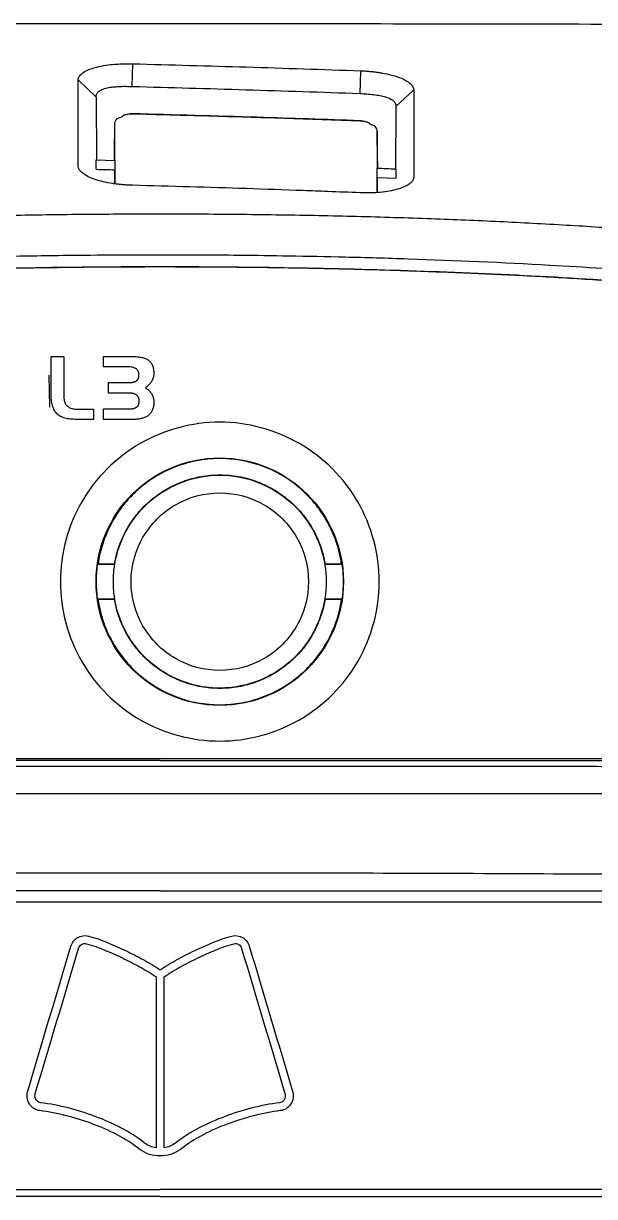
# Model space of a CAD drawing. Header units: inches. Extents: x 15 to 154, y 10 to 111.
# Drawn here: x 145.239 to 145.683, y 106.065 to 106.976 of the extents above; entities that cross this region are included whole.
import ezdxf

# ---------------------------------------------------------------- set-up
doc = ezdxf.new("R2010")
doc.units = ezdxf.units.IN
doc.header["$MEASUREMENT"] = 0

# ---------------------------------------------------------------- blocks, each defined once
blk = doc.blocks.new('varia')
at = {"color": 177, "linetype": 'Continuous', "true_color": 0x293189}
for p, q in [((153.0908, 106.9273), (153.0917, 106.9625)), ((153.4452, 106.9516), (153.4439, 106.9164)), ((153.0068, 106.9375), (153.0345, 106.9106)), ((153.5279, 106.9218), (153.5001, 106.8964)), ((153.0346, 106.9106), (153.0354, 106.8132)), ((153.5001, 106.8964), (153.4993, 106.7989)), ((153.0633, 106.8236), (153.0637, 106.8695)), ((153.4714, 106.8111), (153.471, 106.8577)), ((153.0633, 106.8125), (153.0633, 106.8236)), ((153.0349, 106.8132), (153.0637, 106.8125)), ((153.4714, 106.8111), (153.4714, 106.8)), ((153.0637, 106.798), (153.0635, 106.7763)), ((153.0637, 106.7763), (153.0637, 106.7978)), ((153.471, 106.7859), (153.471, 106.7627)), ((153.4712, 106.7628), (153.471, 106.7854)), ((153.4998, 106.7842), (153.471, 106.7854)), ((153.134, 106.6471), (153.134, 106.6477)), ((152.9647, 106.4499), (152.9647, 106.508)), ((152.9647, 106.508), (152.9844, 106.508)), ((152.9844, 106.508), (152.9844, 106.4489)), ((153.046, 106.4918), (153.046, 106.508)), ((153.046, 106.508), (153.0922, 106.508)), ((153.0922, 106.508), (153.0945, 106.508)), ((153.0945, 106.508), (153.0967, 106.5079)), ((153.0967, 106.5079), (153.0988, 106.5078)), ((153.0988, 106.5078), (153.1009, 106.5076)), ((153.1009, 106.5076), (153.1028, 106.5073)), ((153.1028, 106.5073), (153.1047, 106.507)), ((153.1047, 106.507), (153.1064, 106.5066)), ((153.1064, 106.5066), (153.1081, 106.5062)), ((153.1081, 106.5062), (153.1096, 106.5057)), ((153.1096, 106.5057), (153.1111, 106.5051)), ((153.1111, 106.5051), (153.1125, 106.5045)), ((153.1125, 106.5045), (153.1138, 106.5039)), ((153.1138, 106.5039), (153.115, 106.5031)), ((153.115, 106.5031), (153.1162, 106.5024)), ((153.1162, 106.5024), (153.1172, 106.5015)), ((153.1172, 106.5015), (153.1181, 106.5006)), ((153.1181, 106.5006), (153.1189, 106.4998)), ((153.1189, 106.4998), (153.1195, 106.499)), ((153.1195, 106.499), (153.1202, 106.498)), ((153.1202, 106.498), (153.1208, 106.4971)), ((153.1208, 106.4971), (153.1213, 106.4961)), ((153.1213, 106.4961), (153.1218, 106.495)), ((152.9629, 106.4296), (152.962, 106.4789)), ((153.0851, 106.4918), (153.046, 106.4918)), ((153.0871, 106.4918), (153.0851, 106.4918)), ((153.0889, 106.4916), (153.0871, 106.4918)), ((153.0906, 106.4914), (153.0889, 106.4916)), ((153.0922, 106.4911), (153.0906, 106.4914)), ((153.0936, 106.4906), (153.0922, 106.4911)), ((153.0949, 106.4901), (153.0936, 106.4906)), ((153.0961, 106.4895), (153.0949, 106.4901)), ((153.0972, 106.4888), (153.0961, 106.4895)), ((153.0981, 106.4879), (153.0972, 106.4888)), ((153.099, 106.487), (153.0981, 106.4879)), ((153.0996, 106.486), (153.099, 106.487)), ((153.1002, 106.4849), (153.0996, 106.486)), ((153.1007, 106.4837), (153.1002, 106.4849)), ((153.101, 106.4824), (153.1007, 106.4837)), ((153.1009, 106.4765), (153.1011, 106.4772)), ((153.1012, 106.481), (153.101, 106.4824)), ((153.1011, 106.4772), (153.1012, 106.4779)), ((153.1012, 106.4795), (153.1012, 106.481)), ((153.1012, 106.4787), (153.1012, 106.4795)), ((153.1012, 106.4779), (153.1012, 106.4787)), ((153.1218, 106.495), (153.1222, 106.4939)), ((153.1222, 106.4939), (153.1226, 106.4928)), ((153.1226, 106.4928), (153.123, 106.4916)), ((153.123, 106.4916), (153.1233, 106.4904)), ((153.1233, 106.4904), (153.1235, 106.4891)), ((153.1235, 106.4891), (153.1238, 106.4877)), ((153.1237, 106.4772), (153.1235, 106.4764)), ((153.1238, 106.478), (153.1237, 106.4772)), ((153.1238, 106.4877), (153.1239, 106.4863)), ((153.1239, 106.4787), (153.1238, 106.478)), ((153.1239, 106.4863), (153.124, 106.4849)), ((153.124, 106.4795), (153.1239, 106.4787)), ((153.124, 106.4849), (153.1241, 106.4834)), ((153.1241, 106.4803), (153.124, 106.4795)), ((153.1241, 106.4834), (153.1241, 106.4819)), ((153.1241, 106.4819), (153.1241, 106.4811)), ((153.1241, 106.4811), (153.1241, 106.4803)), ((153.0537, 106.4513), (153.0537, 106.4675)), ((153.0537, 106.4675), (153.0851, 106.4675)), ((153.0851, 106.4675), (153.0861, 106.4675)), ((153.0861, 106.4675), (153.087, 106.4676)), ((153.087, 106.4676), (153.0879, 106.4676)), ((153.0879, 106.4676), (153.0888, 106.4677)), ((153.0888, 106.4677), (153.0896, 106.4678)), ((153.0896, 106.4678), (153.0904, 106.4679)), ((153.0904, 106.4679), (153.0912, 106.468)), ((153.0912, 106.468), (153.0919, 106.4681)), ((153.0919, 106.4681), (153.0926, 106.4683)), ((153.0926, 106.4683), (153.0933, 106.4685)), ((153.0933, 106.4685), (153.094, 106.4687)), ((153.094, 106.4687), (153.0946, 106.4689)), ((153.0946, 106.4689), (153.0952, 106.4692)), ((153.0952, 106.4692), (153.0957, 106.4694)), ((153.0957, 106.4694), (153.0962, 106.4697)), ((153.0962, 106.4697), (153.0967, 106.47)), ((153.0967, 106.47), (153.0973, 106.4704)), ((153.0973, 106.4704), (153.0978, 106.4708)), ((153.0978, 106.4708), (153.0982, 106.4712)), ((153.0982, 106.4712), (153.0987, 106.4717)), ((153.0987, 106.4717), (153.0991, 106.4722)), ((153.0991, 106.4722), (153.0995, 106.4727)), ((153.0995, 106.4727), (153.0998, 106.4733)), ((153.0998, 106.4733), (153.1001, 106.4739)), ((153.1001, 106.4739), (153.1004, 106.4745)), ((153.1004, 106.4745), (153.1006, 106.4751)), ((153.1006, 106.4751), (153.1008, 106.4758)), ((153.1008, 106.4758), (153.1009, 106.4765)), ((153.1119, 106.4599), (153.1111, 106.4593)), ((153.1111, 106.4593), (153.1118, 106.4589)), ((153.1118, 106.4589), (153.1124, 106.4586)), ((153.1127, 106.4605), (153.1119, 106.4599)), ((153.1134, 106.4611), (153.1127, 106.4605)), ((153.1142, 106.4618), (153.1134, 106.4611)), ((153.1148, 106.4624), (153.1142, 106.4618)), ((153.1155, 106.463), (153.1148, 106.4624)), ((153.1162, 106.4637), (153.1155, 106.463)), ((153.1168, 106.4644), (153.1162, 106.4637)), ((153.1174, 106.465), (153.1168, 106.4644)), ((153.1179, 106.4657), (153.1174, 106.465)), ((153.1185, 106.4664), (153.1179, 106.4657)), ((153.119, 106.467), (153.1185, 106.4664)), ((153.1195, 106.4677), (153.119, 106.467)), ((153.12, 106.4684), (153.1195, 106.4677)), ((153.1204, 106.4691), (153.12, 106.4684)), ((153.1209, 106.4698), (153.1204, 106.4691)), ((153.1212, 106.4705), (153.1209, 106.4698)), ((153.1216, 106.4712), (153.1212, 106.4705)), ((153.122, 106.472), (153.1216, 106.4712)), ((153.1223, 106.4727), (153.122, 106.472)), ((153.1226, 106.4734), (153.1223, 106.4727)), ((153.1229, 106.4742), (153.1226, 106.4734)), ((153.1231, 106.4749), (153.1229, 106.4742)), ((153.1233, 106.4757), (153.1231, 106.4749)), ((153.1235, 106.4764), (153.1233, 106.4757)), ((152.9648, 106.4474), (152.9647, 106.4499)), ((152.9649, 106.445), (152.9648, 106.4474)), ((152.965, 106.4427), (152.9649, 106.445)), ((152.9652, 106.4404), (152.965, 106.4427)), ((152.9844, 106.4489), (152.9844, 106.4476)), ((152.9844, 106.4476), (152.9845, 106.4464)), ((152.9845, 106.4464), (152.9845, 106.4452)), ((152.9845, 106.4452), (152.9846, 106.444)), ((152.9846, 106.444), (152.9847, 106.4429)), ((152.9847, 106.4429), (152.9849, 106.4418)), ((152.9849, 106.4418), (152.9851, 106.4408)), ((152.9851, 106.4408), (152.9852, 106.4398)), ((153.0856, 106.4513), (153.0537, 106.4513)), ((153.0865, 106.4513), (153.0856, 106.4513)), ((153.0874, 106.4513), (153.0865, 106.4513)), ((153.0882, 106.4512), (153.0874, 106.4513)), ((153.0891, 106.4511), (153.0882, 106.4512)), ((153.0899, 106.451), (153.0891, 106.4511)), ((153.0907, 106.4509), (153.0899, 106.451)), ((153.0915, 106.4507), (153.0907, 106.4509)), ((153.0922, 106.4506), (153.0915, 106.4507)), ((153.0929, 106.4504), (153.0922, 106.4506)), ((153.0936, 106.4501), (153.0929, 106.4504)), ((153.0943, 106.4499), (153.0936, 106.4501)), ((153.095, 106.4496), (153.0943, 106.4499)), ((153.0956, 106.4493), (153.095, 106.4496)), ((153.0962, 106.449), (153.0956, 106.4493)), ((153.0968, 106.4487), (153.0962, 106.449)), ((153.0973, 106.4483), (153.0968, 106.4487)), ((153.0978, 106.4479), (153.0973, 106.4483)), ((153.0983, 106.4475), (153.0978, 106.4479)), ((153.0988, 106.4471), (153.0983, 106.4475)), ((153.0992, 106.4466), (153.0988, 106.4471)), ((153.0996, 106.4461), (153.0992, 106.4466)), ((153.1, 106.4456), (153.0996, 106.4461)), ((153.1003, 106.445), (153.1, 106.4456)), ((153.1006, 106.4445), (153.1003, 106.445)), ((153.1008, 106.4439), (153.1006, 106.4445)), ((153.101, 106.4433), (153.1008, 106.4439)), ((153.1012, 106.4426), (153.101, 106.4433)), ((153.1014, 106.442), (153.1012, 106.4426)), ((153.1015, 106.4413), (153.1014, 106.442)), ((153.1016, 106.4405), (153.1015, 106.4413)), ((153.1016, 106.4398), (153.1016, 106.4405)), ((153.1124, 106.4586), (153.113, 106.4582)), ((153.113, 106.4582), (153.1136, 106.4578)), ((153.1136, 106.4578), (153.1141, 106.4574)), ((153.1141, 106.4574), (153.1147, 106.457)), ((153.1147, 106.457), (153.1152, 106.4566)), ((153.1152, 106.4566), (153.1158, 106.4562)), ((153.1158, 106.4562), (153.1163, 106.4557)), ((153.1163, 106.4557), (153.1168, 106.4552)), ((153.1168, 106.4552), (153.1177, 106.4543)), ((153.1177, 106.4543), (153.1182, 106.4538)), ((153.1182, 106.4538), (153.1187, 106.4532)), ((153.1187, 106.4532), (153.1191, 106.4527)), ((153.1191, 106.4527), (153.1195, 106.4522)), ((153.1195, 106.4522), (153.1201, 106.4513)), ((153.1201, 106.4513), (153.1206, 106.4505)), ((153.1206, 106.4505), (153.1211, 106.4496)), ((153.1211, 106.4496), (153.1215, 106.4488)), ((153.1215, 106.4488), (153.1219, 106.4479)), ((153.1219, 106.4479), (153.1223, 106.4469)), ((153.1223, 106.4469), (153.1227, 106.446)), ((153.1227, 106.446), (153.123, 106.445)), ((153.123, 106.445), (153.1233, 106.444)), ((153.1233, 106.444), (153.1235, 106.443)), ((153.1235, 106.443), (153.1237, 106.442)), ((153.1237, 106.442), (153.1239, 106.4409)), ((153.1239, 106.4409), (153.124, 106.4399)), ((152.9655, 106.4383), (152.9652, 106.4404)), ((152.9659, 106.4362), (152.9655, 106.4383)), ((152.9663, 106.4342), (152.9659, 106.4362)), ((152.9667, 106.4323), (152.9663, 106.4342)), ((152.9673, 106.4305), (152.9667, 106.4323)), ((152.9679, 106.4288), (152.9673, 106.4305)), ((152.9685, 106.4272), (152.9679, 106.4288)), ((152.9692, 106.4257), (152.9685, 106.4272)), ((152.97, 106.4242), (152.9692, 106.4257)), ((152.9708, 106.4229), (152.97, 106.4242)), ((152.9717, 106.4216), (152.9708, 106.4229)), ((152.9852, 106.4398), (152.9855, 106.4388)), ((152.9855, 106.4388), (152.9857, 106.438)), ((152.9857, 106.438), (152.9859, 106.4371)), ((152.9859, 106.4371), (152.9862, 106.4363)), ((152.9862, 106.4363), (152.9866, 106.4356)), ((152.9866, 106.4356), (152.9869, 106.4348)), ((152.9869, 106.4348), (152.9873, 106.4342)), ((152.9873, 106.4342), (152.9877, 106.4336)), ((152.9877, 106.4336), (152.9883, 106.4327)), ((152.9883, 106.4327), (152.989, 106.4318)), ((152.989, 106.4318), (152.9898, 106.431)), ((152.9898, 106.431), (152.9907, 106.4303)), ((152.9907, 106.4303), (152.9917, 106.4297)), ((152.9917, 106.4297), (152.9927, 106.4291)), ((152.9927, 106.4291), (152.9938, 106.4285)), ((152.9938, 106.4285), (152.9949, 106.428)), ((152.9949, 106.428), (152.9962, 106.4276)), ((152.9962, 106.4276), (152.9975, 106.4272)), ((152.9975, 106.4272), (152.9989, 106.4269)), ((152.9989, 106.4269), (153.0003, 106.4266)), ((153.0003, 106.4266), (153.0018, 106.4264)), ((153.0018, 106.4264), (153.0034, 106.4263)), ((153.0034, 106.4263), (153.0051, 106.4262)), ((153.0051, 106.4262), (153.0068, 106.4262)), ((153.0068, 106.4262), (153.0308, 106.4262)), ((153.0308, 106.4262), (153.0308, 106.4105)), ((153.046, 106.4105), (153.046, 106.4267)), ((153.046, 106.4267), (153.0856, 106.4267)), ((153.0856, 106.4267), (153.0865, 106.4267)), ((153.0865, 106.4267), (153.0875, 106.4268)), ((153.0875, 106.4268), (153.0884, 106.4268)), ((153.0884, 106.4268), (153.0893, 106.4269)), ((153.0893, 106.4269), (153.0901, 106.427)), ((153.0901, 106.427), (153.0909, 106.4271)), ((153.0909, 106.4271), (153.0917, 106.4273)), ((153.0917, 106.4273), (153.0925, 106.4274)), ((153.0925, 106.4274), (153.0932, 106.4276)), ((153.0932, 106.4276), (153.0939, 106.4278)), ((153.0939, 106.4278), (153.0946, 106.428)), ((153.0946, 106.428), (153.0952, 106.4283)), ((153.0952, 106.4283), (153.0958, 106.4286)), ((153.0958, 106.4286), (153.0964, 106.4289)), ((153.0964, 106.4289), (153.097, 106.4292)), ((153.097, 106.4292), (153.0975, 106.4295)), ((153.0975, 106.4295), (153.098, 106.4299)), ((153.098, 106.4299), (153.0985, 106.4303)), ((153.0985, 106.4303), (153.0989, 106.4307)), ((153.0989, 106.4307), (153.0993, 106.4312)), ((153.0993, 106.4312), (153.0997, 106.4316)), ((153.0997, 106.4316), (153.1, 106.4322)), ((153.1, 106.4322), (153.1003, 106.4327)), ((153.1003, 106.4327), (153.1006, 106.4333)), ((153.1006, 106.4333), (153.1009, 106.4339)), ((153.1009, 106.4339), (153.1011, 106.4345)), ((153.1011, 106.4345), (153.1012, 106.4352)), ((153.1012, 106.4352), (153.1014, 106.4359)), ((153.1014, 106.4359), (153.1015, 106.4366)), ((153.1015, 106.4366), (153.1016, 106.4374)), ((153.1016, 106.439), (153.1016, 106.4398)), ((153.1016, 106.4382), (153.1016, 106.439)), ((153.1016, 106.4374), (153.1016, 106.4382)), ((153.1213, 106.4234), (153.1206, 106.4222)), ((153.1219, 106.4246), (153.1213, 106.4234)), ((153.1224, 106.4259), (153.1219, 106.4246)), ((153.1229, 106.4272), (153.1224, 106.4259)), ((153.1233, 106.4286), (153.1229, 106.4272)), ((153.1236, 106.4301), (153.1233, 106.4286)), ((153.1238, 106.4316), (153.1236, 106.4301)), ((153.124, 106.4332), (153.1238, 106.4316)), ((153.124, 106.4399), (153.1241, 106.4388)), ((153.1241, 106.4348), (153.124, 106.4332)), ((153.1241, 106.4388), (153.1241, 106.4376)), ((153.1241, 106.4376), (153.1241, 106.4365)), ((153.1241, 106.4365), (153.1241, 106.4348)), ((152.9727, 106.4204), (152.9717, 106.4216)), ((152.9738, 106.4192), (152.9727, 106.4204)), ((152.975, 106.4181), (152.9738, 106.4192)), ((152.9764, 106.4171), (152.975, 106.4181)), ((152.9778, 106.4161), (152.9764, 106.4171)), ((152.9793, 106.4152), (152.9778, 106.4161)), ((152.9809, 106.4144), (152.9793, 106.4152)), ((152.9826, 106.4137), (152.9809, 106.4144)), ((152.9843, 106.413), (152.9826, 106.4137)), ((152.9862, 106.4124), (152.9843, 106.413)), ((152.9882, 106.4119), (152.9862, 106.4124)), ((152.9902, 106.4115), (152.9882, 106.4119)), ((152.9924, 106.4111), (152.9902, 106.4115)), ((152.9946, 106.4109), (152.9924, 106.4111)), ((152.997, 106.4107), (152.9946, 106.4109)), ((152.9994, 106.4106), (152.997, 106.4107)), ((153.0019, 106.4105), (152.9994, 106.4106)), ((153.0308, 106.4105), (153.0019, 106.4105)), ((153.0942, 106.4105), (153.046, 106.4105)), ((153.0959, 106.4105), (153.0942, 106.4105)), ((153.0975, 106.4106), (153.0959, 106.4105)), ((153.099, 106.4107), (153.0975, 106.4106)), ((153.1005, 106.4109), (153.099, 106.4107)), ((153.102, 106.4111), (153.1005, 106.4109)), ((153.1034, 106.4113), (153.102, 106.4111)), ((153.1048, 106.4116), (153.1034, 106.4113)), ((153.1061, 106.412), (153.1048, 106.4116)), ((153.1074, 106.4123), (153.1061, 106.412)), ((153.1086, 106.4128), (153.1074, 106.4123)), ((153.1098, 106.4132), (153.1086, 106.4128)), ((153.111, 106.4137), (153.1098, 106.4132)), ((153.1121, 106.4143), (153.111, 106.4137)), ((153.1132, 106.4149), (153.1121, 106.4143)), ((153.1142, 106.4155), (153.1132, 106.4149)), ((153.1152, 106.4163), (153.1142, 106.4155)), ((153.1163, 106.4171), (153.1152, 106.4163)), ((153.1173, 106.418), (153.1163, 106.4171)), ((153.1182, 106.419), (153.1173, 106.418)), ((153.1191, 106.42), (153.1182, 106.419)), ((153.1199, 106.421), (153.1191, 106.42)), ((153.1206, 106.4222), (153.1199, 106.421)), ((153.037, 106.1856), (153.0376, 106.1861)), ((153.037, 106.1856), (153.0636, 106.1856)), ((153.0376, 106.1861), (153.0632, 106.1861)), ((153.0632, 106.1861), (153.0636, 106.1856)), ((153.39, 106.1861), (153.3896, 106.1856)), ((153.3896, 106.1856), (153.4163, 106.1856)), ((153.39, 106.1861), (153.4157, 106.1861)), ((153.4157, 106.1861), (153.4163, 106.1856)), ((153.0376, 106.1311), (153.037, 106.1315)), ((153.0636, 106.1315), (153.037, 106.1315)), ((153.0632, 106.1311), (153.0376, 106.1311)), ((153.0632, 106.1311), (153.0636, 106.1315)), ((153.39, 106.1311), (153.3896, 106.1315)), ((153.4163, 106.1315), (153.3896, 106.1315)), ((153.4157, 106.1311), (153.3901, 106.1311)), ((153.4163, 106.1315), (153.4157, 106.1311)), ((151.7074, 105.884), (154.5606, 105.884)), ((153.134, 105.829), (151.6925, 105.829)), ((154.5755, 105.829), (153.134, 105.829))]:
    blk.add_line(p, q, dxfattribs=at)
blk.add_circle((153.2266, 106.1586), 0.192, dxfattribs=at)
for points, knots in [([(151.4085, 107.0191), (151.5983, 107.0203), (151.9792, 107.0227), (152.5554, 107.0247), (152.9412, 107.0249), (153.134, 107.0251)], [0, 0, 0, 0, 0.331909, 0.666236, 1, 1, 1, 1]), ([(153.134, 107.0251), (153.3267, 107.0249), (153.7126, 107.0247), (154.2888, 107.0227), (154.6697, 107.0203), (154.8595, 107.0191)], [0, 0, 0, 0, 0.333756, 0.668083, 1, 1, 1, 1]), ([(153.0068, 106.9375), (153.0068, 106.9381), (153.0069, 106.9392), (153.0074, 106.9409), (153.0085, 106.9429), (153.0101, 106.9451), (153.0135, 106.9483), (153.0194, 106.952), (153.0295, 106.9559), (153.0422, 106.9591), (153.0556, 106.9611), (153.0684, 106.9622), (153.08, 106.9627), (153.0878, 106.9626), (153.0917, 106.9625)], [0, 0, 0, 0, 0.040435, 0.082224, 0.125509, 0.189063, 0.250866, 0.377709, 0.500607, 0.626195, 0.749953, 0.833853, 0.916556, 1, 1, 1, 1]), ([(153.0917, 106.9625), (153.1506, 106.9609), (153.2684, 106.9577), (153.3862, 106.9537), (153.4452, 106.9516)], [0, 0, 0, 0, 0.4993483, 1, 1, 1, 1]), ([(153.4452, 106.9516), (153.4471, 106.9516), (153.451, 106.9514), (153.4567, 106.951), (153.4624, 106.9505), (153.468, 106.9498), (153.4735, 106.9491), (153.4822, 106.9476), (153.4937, 106.9451), (153.506, 106.9412), (153.5157, 106.9368), (153.5214, 106.9328), (153.5247, 106.9294), (153.5264, 106.9268), (153.5277, 106.9243), (153.5278, 106.9226), (153.5279, 106.9218)], [0, 0, 0, 0, 0.041624, 0.08295, 0.124233, 0.165724, 0.207676, 0.250329, 0.373689, 0.499431, 0.622198, 0.748998, 0.810544, 0.874408, 0.93956, 1, 1, 1, 1]), ([(153.007, 106.8029), (153.0069, 106.8058), (153.0068, 106.8169), (153.0068, 106.8406), (153.0067, 106.8749), (153.0068, 106.9088), (153.0068, 106.9296), (153.0068, 106.9375)], [0, 0, 0, 0, 0.060986, 0.227649, 0.499981, 0.809721, 1, 1, 1, 1]), ([(153.0345, 106.9106), (153.0345, 106.9125), (153.0353, 106.9159), (153.0387, 106.9197), (153.044, 106.9228), (153.0513, 106.9252), (153.06, 106.9266), (153.0697, 106.9274), (153.0799, 106.9276), (153.0875, 106.9274), (153.0908, 106.9273)], [2, 2, 2, 2, 2.434045, 2.790269, 3.147553, 3.619827, 4.015028, 4.341003, 4.834137, 5.19132, 5.19132, 5.19132, 5.19132]), ([(153.0908, 106.9273), (153.1496, 106.9257), (153.2673, 106.9224), (153.385, 106.9185), (153.4439, 106.9164)], [2, 2, 2, 2, 5.986822, 9.976832, 9.976832, 9.976832, 9.976832]), ([(153.4439, 106.9164), (153.4476, 106.9162), (153.4549, 106.9157), (153.4655, 106.9147), (153.4753, 106.9132), (153.4847, 106.911), (153.4918, 106.9083), (153.4967, 106.9049), (153.4995, 106.9012), (153.5002, 106.898), (153.5002, 106.8964)], [2, 2, 2, 2, 2.412139, 2.822278, 3.228731, 3.624094, 4.118102, 4.445502, 4.775761, 5.163906, 5.163906, 5.163906, 5.163906]), ([(153.5279, 106.9218), (153.5279, 106.9165), (153.5279, 106.9061), (153.5279, 106.89), (153.5279, 106.8737), (153.5279, 106.8505), (153.5279, 106.8245), (153.5279, 106.8005), (153.5278, 106.7893), (153.5278, 106.7862)], [0, 0, 0, 0, 0.126268, 0.251696, 0.376284, 0.500031, 0.770949, 0.937608, 1, 1, 1, 1]), ([(153.0637, 106.8695), (153.0637, 106.872), (153.0648, 106.8749), (153.0693, 106.879), (153.0723, 106.88), (153.075, 106.8799)], [0, 0, 0, 0, 0.5, 0.5, 1, 1, 1, 1]), ([(153.0911, 106.8844), (153.0904, 106.8844), (153.089, 106.8844), (153.0869, 106.8843), (153.0846, 106.8841), (153.0821, 106.8837), (153.0797, 106.8832), (153.0777, 106.8825), (153.0762, 106.8817), (153.0752, 106.8808), (153.075, 106.8802), (153.075, 106.8799)], [0, 0, 0, 0, 0.081902, 0.164627, 0.250136, 0.372925, 0.500072, 0.626044, 0.750611, 0.877846, 1, 1, 1, 1]), ([(153.0911, 106.8849), (153.09, 106.8848), (153.0885, 106.8848), (153.0868, 106.8844), (153.0864, 106.8842)], [0, 0, 0, 0, 0.735424, 1, 1, 1, 1]), ([(153.4443, 106.8741), (153.391, 106.8759), (153.2733, 106.88), (153.1555, 106.8831), (153.0911, 106.8849)], [0, 0, 0, 0, 0.452483, 1, 1, 1, 1]), ([(153.4443, 106.8736), (153.4052, 106.875), (153.3268, 106.8777), (153.2091, 106.8813), (153.1304, 106.8834), (153.0911, 106.8844)], [0, 0, 0, 0, 0.332196, 0.665532, 1, 1, 1, 1]), ([(153.0637, 106.8123), (153.0637, 106.8189), (153.0637, 106.832), (153.0637, 106.851), (153.0637, 106.8633), (153.0637, 106.8695)], [0, 0, 0, 0, 0.3339129, 0.6672387, 1, 1, 1, 1]), ([(153.4491, 106.8731), (153.4486, 106.8733), (153.4469, 106.8738), (153.4454, 106.874), (153.4443, 106.8741)], [0, 0, 0, 0, 0.2815756, 1, 1, 1, 1]), ([(153.4604, 106.8681), (153.4603, 106.8683), (153.4603, 106.8687), (153.4598, 106.8694), (153.4586, 106.8704), (153.4563, 106.8714), (153.4532, 106.8724), (153.4504, 106.873), (153.4474, 106.8734), (153.4453, 106.8735), (153.4443, 106.8736)], [0, 0, 0, 0, 0.080416, 0.16348, 0.25078, 0.499601, 0.626998, 0.751104, 0.878883, 1, 1, 1, 1]), ([(153.471, 106.8577), (153.471, 106.8601), (153.4699, 106.8629), (153.4658, 106.867), (153.4629, 106.868), (153.4604, 106.8681)], [0, 0, 0, 0, 0.5, 0.5, 1, 1, 1, 1]), ([(153.471, 106.8577), (153.471, 106.8531), (153.471, 106.8439), (153.471, 106.8298), (153.471, 106.8153), (153.471, 106.8054), (153.471, 106.8004)], [0, 0, 0, 0, 0.24929, 0.499045, 0.749278, 1, 1, 1, 1]), ([(153.0349, 106.7987), (153.0349, 106.8011), (153.0349, 106.806), (153.0349, 106.8108), (153.0349, 106.8132)], [0, 0, 0, 0, 0.500147, 1, 1, 1, 1]), ([(153.0913, 106.7739), (153.0891, 106.7739), (153.0848, 106.7741), (153.0785, 106.7745), (153.0723, 106.775), (153.0661, 106.7757), (153.0571, 106.777), (153.0456, 106.7792), (153.0328, 106.7828), (153.0221, 106.7871), (153.0148, 106.7916), (153.0103, 106.7956), (153.0077, 106.7993), (153.0072, 106.8017), (153.007, 106.8029)], [0, 0, 0, 0, 0.050711, 0.100854, 0.150676, 0.200427, 0.250358, 0.375997, 0.499878, 0.624773, 0.749416, 0.833701, 0.916708, 1, 1, 1, 1]), ([(153.4998, 106.7988), (153.4998, 106.7964), (153.4998, 106.7916), (153.4998, 106.7867), (153.4998, 106.7842)], [0, 0, 0, 0, 0.499765, 1, 1, 1, 1]), ([(153.4446, 106.7622), (153.4278, 106.7629), (153.3983, 106.764), (153.3395, 106.7662), (153.268, 106.7687), (153.1797, 106.7714), (153.1208, 106.773), (153.0913, 106.7739)], [0, 0, 0, 0, 0.142865, 0.250012, 0.500016, 0.749342, 1, 1, 1, 1]), ([(153.5278, 106.7862), (153.5277, 106.7855), (153.5274, 106.7841), (153.5265, 106.7819), (153.5251, 106.7799), (153.5231, 106.7778), (153.5195, 106.7749), (153.5131, 106.7713), (153.5026, 106.7675), (153.49, 106.7646), (153.4758, 106.7627), (153.4605, 106.7618), (153.45, 106.7621), (153.4446, 106.7622)], [0, 0, 0, 0, 0.050066, 0.099837, 0.149647, 0.199831, 0.250714, 0.375685, 0.500435, 0.625008, 0.750042, 0.872107, 1, 1, 1, 1]), ([(151.5228, 106.5782), (151.5339, 106.5809), (151.5562, 106.5864), (151.5901, 106.5942), (151.6243, 106.6018), (151.6589, 106.6092), (151.6939, 106.6163), (151.7292, 106.6231), (151.765, 106.6297), (151.8012, 106.6361), (151.8377, 106.6422), (151.8747, 106.6481), (151.912, 106.6538), (151.9498, 106.6592), (151.9879, 106.6644), (152.0264, 106.6694), (152.0654, 106.6742), (152.1047, 106.6788), (152.1444, 106.6831), (152.1845, 106.6873), (152.225, 106.6912), (152.2659, 106.6949), (152.3267, 106.7001), (152.408, 106.7063), (152.5102, 106.7128), (152.6142, 106.7183), (152.7182, 106.7225), (152.8219, 106.7257), (152.925, 106.7279), (153.0291, 106.7293), (153.0989, 106.7295), (153.134, 106.7296)], [0, 0, 0, 0, 0.022267, 0.044639, 0.067123, 0.089725, 0.11245, 0.135303, 0.158292, 0.18142, 0.204694, 0.228118, 0.251697, 0.275437, 0.299343, 0.323418, 0.347668, 0.372096, 0.396708, 0.421506, 0.446496, 0.471681, 0.497065, 0.558586, 0.621, 0.684352, 0.74868, 0.810618, 0.873133, 0.936251, 1, 1, 1, 1]), ([(153.134, 106.7296), (153.1541, 106.7295), (153.1941, 106.7295), (153.254, 106.729), (153.3136, 106.7283), (153.3728, 106.7273), (153.4317, 106.726), (153.4902, 106.7244), (153.5644, 106.7219), (153.6538, 106.7183), (153.7578, 106.7128), (153.86, 106.7063), (153.9537, 106.6992), (154.039, 106.6917), (154.1161, 106.684), (154.1917, 106.6756), (154.2659, 106.6664), (154.3387, 106.6564), (154.41, 106.6456), (154.4799, 106.6339), (154.5483, 106.6214), (154.6154, 106.608), (154.681, 106.5937), (154.7239, 106.5833), (154.7452, 106.5782)], [0, 0, 0, 0, 0.036507, 0.072804, 0.108897, 0.14479, 0.180489, 0.215998, 0.251324, 0.315652, 0.379003, 0.441418, 0.502941, 0.551228, 0.598802, 0.645692, 0.691926, 0.737535, 0.782551, 0.827009, 0.870944, 0.914395, 0.9574, 1, 1, 1, 1]), ([(151.6223, 106.535), (151.633, 106.5374), (151.6551, 106.5423), (151.6893, 106.5495), (151.7257, 106.5568), (151.7642, 106.5641), (151.8048, 106.5715), (151.8476, 106.5788), (151.8925, 106.586), (151.9396, 106.5931), (152.0326, 106.6063), (152.1745, 106.6232), (152.3584, 106.6396), (152.5508, 106.652), (152.7211, 106.6593), (152.8693, 106.6634), (152.9759, 106.6652), (153.0619, 106.666), (153.1123, 106.6661), (153.134, 106.6661)], [0, 0, 0, 0, 0.0224244, 0.0461814, 0.0712718, 0.0976955, 0.1254518, 0.1545384, 0.1849535, 0.2166989, 0.2497775, 0.3721265, 0.4997258, 0.6128233, 0.7498179, 0.8325499, 0.9018258, 0.9576436, 1, 1, 1, 1]), ([(153.134, 106.6661), (153.1527, 106.6661), (153.1936, 106.6661), (153.2602, 106.6655), (153.3372, 106.6645), (153.4247, 106.6627), (153.5599, 106.6588), (153.7204, 106.6518), (153.9102, 106.6395), (154.0909, 106.6234), (154.2455, 106.6051), (154.3644, 106.5879), (154.4442, 106.5749), (154.5174, 106.5617), (154.5839, 106.5486), (154.6258, 106.5394), (154.6457, 106.535)], [0, 0, 0, 0, 0.036425, 0.079657, 0.129695, 0.186537, 0.250183, 0.393442, 0.500277, 0.622821, 0.750222, 0.80843, 0.862513, 0.912474, 0.958304, 1, 1, 1, 1]), ([(151.6216, 106.5192), (151.7407, 106.5454), (151.8634, 106.566), (152.1123, 106.5994), (152.2386, 106.6119), (152.4927, 106.6309), (152.6207, 106.6373), (152.877, 106.6457), (153.0055, 106.6477), (153.134, 106.6477)], [0, 0, 0, 0, 0.25, 0.25, 0.5, 0.5, 0.75, 0.75, 1, 1, 1, 1]), ([(153.134, 106.6471), (153.1131, 106.647), (153.0711, 106.647), (153.0077, 106.6464), (152.9332, 106.6454), (152.8486, 106.6437), (152.7202, 106.6401), (152.5623, 106.6335), (152.3707, 106.6215), (152.1832, 106.6051), (152.0306, 106.5873), (151.9173, 106.5713), (151.8399, 106.5591), (151.765, 106.546), (151.6926, 106.5321), (151.6453, 106.5219), (151.6221, 106.5168)], [0, 0, 0, 0, 0.04127, 0.08293, 0.124982, 0.188238, 0.249971, 0.378477, 0.499997, 0.628726, 0.749982, 0.803056, 0.854582, 0.904571, 0.953038, 1, 1, 1, 1]), ([(153.134, 106.6477), (153.2625, 106.6477), (153.391, 106.6457), (153.6473, 106.6373), (153.7753, 106.6309), (154.0294, 106.6119), (154.1557, 106.5993), (154.4046, 106.566), (154.5273, 106.5454), (154.6464, 106.5192)], [0, 0, 0, 0, 0.25, 0.25, 0.5, 0.5, 0.75, 0.75, 1, 1, 1, 1]), ([(154.6459, 106.5168), (154.6315, 106.52), (154.6023, 106.5264), (154.558, 106.5354), (154.5126, 106.5441), (154.4663, 106.5524), (154.4191, 106.5604), (154.3708, 106.5681), (154.3215, 106.5754), (154.2274, 106.5885), (154.0847, 106.6051), (153.9274, 106.6189), (153.7992, 106.6277), (153.7049, 106.6331), (153.6096, 106.6375), (153.5044, 106.6414), (153.3881, 106.6446), (153.2615, 106.6467), (153.1766, 106.6469), (153.134, 106.6471)], [0, 0, 0, 0, 0.029172, 0.058931, 0.08928, 0.120224, 0.151766, 0.183909, 0.216658, 0.250014, 0.371438, 0.500007, 0.561672, 0.625011, 0.686281, 0.750033, 0.83259, 0.915909, 1, 1, 1, 1]), ([(153.4741, 106.1586), (153.4741, 106.2018), (153.4626, 106.2449), (153.4194, 106.3197), (153.3878, 106.3513), (153.313, 106.3945), (153.2698, 106.4061), (153.1834, 106.4061), (153.1403, 106.3945), (153.0655, 106.3513), (153.0339, 106.3197), (152.9907, 106.2449), (152.9791, 106.2018), (152.9791, 106.1154), (152.9907, 106.0722), (153.0339, 105.9974), (153.0655, 105.9658), (153.1029, 105.9442)], [0, 0, 0, 0, 0.125, 0.125, 0.25, 0.25, 0.375, 0.375, 0.5, 0.5, 0.625, 0.625, 0.75, 0.75, 0.875, 0.875, 1, 1, 1, 1]), ([(153.4157, 106.1861), (153.4152, 106.1891), (153.4142, 106.1953), (153.4122, 106.2044), (153.4097, 106.2133), (153.4069, 106.2222), (153.4019, 106.2352), (153.3938, 106.2521), (153.3812, 106.2717), (153.3663, 106.2896), (153.3437, 106.311), (153.3108, 106.3322), (153.2738, 106.3448), (153.243, 106.3494), (153.2197, 106.35), (153.1965, 106.3477), (153.1763, 106.3432), (153.1591, 106.3375), (153.1447, 106.3315), (153.1356, 106.3265), (153.1311, 106.324)], [0, 0, 0, 0, 0.0250944, 0.050093, 0.0750553, 0.1000408, 0.1251091, 0.1875908, 0.2501542, 0.3126359, 0.3751993, 0.5000106, 0.6248219, 0.6873036, 0.749867, 0.8123487, 0.8749121, 0.9165997, 0.9582035, 1, 1, 1, 1]), ([(153.1311, 106.324), (153.128, 106.3222), (153.1218, 106.3185), (153.113, 106.3123), (153.1045, 106.3056), (153.0937, 106.2962), (153.0813, 106.2832), (153.0682, 106.266), (153.0571, 106.2475), (153.0491, 106.23), (153.0437, 106.2141), (153.0399, 106.2002), (153.0383, 106.1908), (153.0376, 106.1861)], [0, 0, 0, 0, 0.062646, 0.125072, 0.187475, 0.250055, 0.374945, 0.500012, 0.624903, 0.74997, 0.833274, 0.91646, 1, 1, 1, 1]), ([(153.0632, 106.1861), (153.0638, 106.1893), (153.065, 106.1956), (153.0674, 106.205), (153.0704, 106.2142), (153.0739, 106.2232), (153.078, 106.232), (153.0856, 106.2463), (153.0985, 106.265), (153.1191, 106.2857), (153.1429, 106.3026), (153.1693, 106.3149), (153.1975, 106.3226), (153.2266, 106.3251), (153.2557, 106.3226), (153.2839, 106.315), (153.3103, 106.3026), (153.3342, 106.2857), (153.3548, 106.265), (153.3695, 106.2436), (153.3796, 106.2234), (153.3862, 106.2051), (153.3888, 106.1924), (153.39, 106.1861)], [0, 0, 0, 0, 0.020981, 0.041815, 0.062573, 0.083327, 0.10415, 0.125112, 0.187565, 0.250084, 0.312536, 0.375055, 0.437508, 0.500026, 0.562479, 0.624997, 0.68745, 0.749969, 0.812421, 0.87494, 0.916679, 0.958173, 1, 1, 1, 1]), ([(153.0636, 106.1856), (153.0668, 106.2047), (153.0733, 106.2232), (153.0924, 106.2569), (153.105, 106.2721), (153.1345, 106.2971), (153.1515, 106.307), (153.1879, 106.3204), (153.2073, 106.3238), (153.246, 106.3238), (153.2654, 106.3204), (153.3017, 106.307), (153.3187, 106.2971), (153.3483, 106.2721), (153.3608, 106.2569), (153.3799, 106.2232), (153.3865, 106.2047), (153.3896, 106.1856)], [0, 0, 0, 0, 0.125, 0.125, 0.25, 0.25, 0.375, 0.375, 0.5, 0.5, 0.625, 0.625, 0.75, 0.75, 0.875, 0.875, 1, 1, 1, 1]), ([(153.1578, 106.0393), (153.1369, 106.0513), (153.1194, 106.0689), (153.0953, 106.1105), (153.0889, 106.1345), (153.0889, 106.1826), (153.0953, 106.2066), (153.1194, 106.2482), (153.1369, 106.2658), (153.1786, 106.2899), (153.2026, 106.2963), (153.2507, 106.2963), (153.2747, 106.2899), (153.3163, 106.2658), (153.3339, 106.2482), (153.3579, 106.2066), (153.3644, 106.1826), (153.3644, 106.1586)], [0, 0, 0, 0, 0.125, 0.125, 0.25, 0.25, 0.375, 0.375, 0.5, 0.5, 0.625, 0.625, 0.75, 0.75, 0.875, 0.875, 1, 1, 1, 1]), ([(153.0636, 106.1315), (153.0632, 106.1345), (153.0623, 106.1405), (153.0616, 106.1495), (153.0613, 106.1586), (153.0616, 106.1676), (153.0623, 106.1766), (153.0632, 106.1826), (153.0636, 106.1856)], [0, 0, 0, 0, 0.167487, 0.333991, 0.5, 0.666009, 0.832513, 1, 1, 1, 1]), ([(153.3896, 106.1856), (153.3901, 106.1826), (153.391, 106.1766), (153.3917, 106.1676), (153.3918, 106.1616), (153.3919, 106.1586)], [0, 0, 0, 0, 0.333497, 0.666503, 1, 1, 1, 1]), ([(153.1029, 105.9442), (153.1403, 105.9226), (153.1834, 105.9111), (153.2698, 105.9111), (153.313, 105.9226), (153.3878, 105.9658), (153.4194, 105.9974), (153.4626, 106.0722), (153.4741, 106.1154), (153.4741, 106.1586)], [0, 0, 0, 0, 0.25, 0.25, 0.5, 0.5, 0.75, 0.75, 1, 1, 1, 1]), ([(153.3644, 106.1586), (153.3644, 106.1345), (153.3579, 106.1105), (153.3339, 106.0689), (153.3163, 106.0513), (153.2747, 106.0272), (153.2507, 106.0208), (153.2026, 106.0208), (153.1786, 106.0272), (153.1578, 106.0393)], [0, 0, 0, 0, 0.25, 0.25, 0.5, 0.5, 0.75, 0.75, 1, 1, 1, 1]), ([(153.3919, 106.1586), (153.3918, 106.1555), (153.3917, 106.1495), (153.391, 106.1405), (153.3901, 106.1345), (153.3896, 106.1315)], [0, 0, 0, 0, 0.333497, 0.666503, 1, 1, 1, 1]), ([(153.0376, 106.1311), (153.0381, 106.1278), (153.0391, 106.1214), (153.0413, 106.1119), (153.0439, 106.1025), (153.0469, 106.0933), (153.0505, 106.0843), (153.0545, 106.0754), (153.0627, 106.0596), (153.0772, 106.0378), (153.101, 106.0133), (153.1287, 105.9933), (153.1596, 105.9786), (153.1925, 105.9695), (153.2266, 105.9665), (153.2607, 105.9695), (153.2937, 105.9786), (153.3246, 105.9933), (153.3523, 106.0133), (153.3761, 106.0378), (153.3919, 106.0616), (153.402, 106.082), (153.4081, 106.0979), (153.4128, 106.1142), (153.4147, 106.1254), (153.4157, 106.1311)], [0, 0, 0, 0, 0.0179973, 0.0358759, 0.0536819, 0.0714621, 0.0892635, 0.1071328, 0.1251165, 0.1875712, 0.2500821, 0.3125368, 0.3750477, 0.4375024, 0.5000134, 0.5624681, 0.624979, 0.6874337, 0.7499446, 0.8123993, 0.8749102, 0.9062767, 0.9374131, 0.9685705, 1, 1, 1, 1]), ([(153.39, 106.1311), (153.3895, 106.1279), (153.3883, 106.1215), (153.3858, 106.1121), (153.3828, 106.1029), (153.3793, 106.0939), (153.3753, 106.0851), (153.3677, 106.0708), (153.3548, 106.0521), (153.3342, 106.0314), (153.3104, 106.0145), (153.2839, 106.0022), (153.2557, 105.9945), (153.2266, 105.992), (153.1975, 105.9945), (153.1694, 106.0022), (153.1429, 106.0145), (153.1191, 106.0314), (153.0985, 106.0521), (153.0837, 106.0735), (153.0737, 106.0937), (153.0671, 106.112), (153.0645, 106.1247), (153.0632, 106.1311)], [0, 0, 0, 0, 0.020981, 0.041815, 0.062573, 0.083327, 0.10415, 0.125112, 0.187565, 0.250084, 0.312536, 0.375055, 0.437508, 0.500026, 0.562479, 0.624997, 0.68745, 0.749969, 0.812421, 0.87494, 0.916679, 0.958173, 1, 1, 1, 1]), ([(153.144, 106.0155), (153.1229, 106.0276), (153.1046, 106.0445), (153.0769, 106.0845), (153.0676, 106.1075), (153.0636, 106.1315)], [0, 0, 0, 0, 0.5, 0.5, 1, 1, 1, 1]), ([(153.3896, 106.1315), (153.3853, 106.1053), (153.3745, 106.0802), (153.3425, 106.0378), (153.3213, 106.0205), (153.2732, 105.9978), (153.2464, 105.9924), (153.1933, 105.9945), (153.167, 106.0022), (153.144, 106.0155)], [0, 0, 0, 0, 0.25, 0.25, 0.5, 0.5, 0.75, 0.75, 1, 1, 1, 1]), ([(153.134, 105.8808), (153.2167, 105.8808), (153.3787, 105.8808), (153.6164, 105.8808), (153.8337, 105.8808), (154.0284, 105.8808), (154.2084, 105.8808), (154.384, 105.8808), (154.5029, 105.8808), (154.5606, 105.8808)], [0, 0, 0, 0, 0.1739296, 0.3405959, 0.4999997, 0.630715, 0.7500006, 0.8786787, 1, 1, 1, 1]), ([(153.134, 105.8718), (153.0423, 105.8718), (152.8639, 105.8718), (152.6038, 105.8716), (152.3585, 105.8712), (152.1282, 105.8707), (151.9129, 105.87), (151.7744, 105.8692), (151.7077, 105.8689)], [0, 0, 0, 0, 0.192808, 0.375193, 0.547135, 0.708609, 0.859578, 1, 1, 1, 1]), ([(154.5603, 105.8689), (154.5107, 105.8691), (154.4087, 105.8697), (154.2515, 105.8703), (154.0858, 105.8708), (153.9116, 105.8712), (153.7291, 105.8715), (153.5382, 105.8717), (153.3389, 105.8718), (153.2032, 105.8718), (153.134, 105.8718)], [0, 0, 0, 0, 0.104326, 0.214591, 0.330776, 0.452865, 0.580842, 0.714696, 0.854417, 1, 1, 1, 1]), ([(151.6344, 105.6972), (151.6946, 105.6979), (151.8165, 105.6995), (152.0017, 105.7015), (152.1914, 105.7032), (152.4433, 105.7049), (152.7581, 105.7064), (153.008, 105.7066), (153.134, 105.7067)], [0, 0, 0, 0, 0.120443, 0.243908, 0.370419, 0.499999, 0.747926, 1, 1, 1, 1]), ([(153.134, 105.7067), (153.2182, 105.7067), (153.3858, 105.7066), (153.6357, 105.7058), (153.9294, 105.7043), (154.2617, 105.7018), (154.5117, 105.6987), (154.6336, 105.6972)], [0, 0, 0, 0, 0.16852, 0.335166, 0.500001, 0.756091, 1, 1, 1, 1]), ([(153.134, 105.6784), (152.8974, 105.6784), (152.661, 105.6785), (152.189, 105.6789), (151.9538, 105.6791), (151.7196, 105.6795)], [0, 0, 0, 0, 0.5, 0.5, 1, 1, 1, 1]), ([(153.134, 105.6784), (153.3706, 105.6784), (153.607, 105.6785), (154.079, 105.6789), (154.3142, 105.6791), (154.5484, 105.6795)], [0, 0, 0, 0, 0.5, 0.5, 1, 1, 1, 1]), ([(153.134, 105.6611), (152.8628, 105.6611), (152.5919, 105.6611), (152.0512, 105.6611), (151.7821, 105.6611), (151.5144, 105.6611)], [0, 0, 0, 0, 0.5, 0.5, 1, 1, 1, 1]), ([(154.7536, 105.6611), (154.4859, 105.6611), (154.2168, 105.6611), (153.676, 105.6611), (153.4052, 105.6611), (153.134, 105.6611)], [0, 0, 0, 0, 0.5, 0.5, 1, 1, 1, 1]), ([(152.9956, 105.5928), (152.9973, 105.5984), (153.0009, 105.6033), (153.011, 105.609), (153.0172, 105.61), (153.0228, 105.6083)], [0, 0, 0, 0, 0.5, 0.5, 1, 1, 1, 1]), ([(153.0228, 105.6083), (153.0329, 105.6059), (153.0425, 105.6022), (153.0616, 105.5945), (153.0709, 105.5903), (153.0895, 105.5814), (153.0987, 105.5768), (153.1167, 105.5669), (153.1256, 105.5617), (153.134, 105.5558)], [0, 0, 0, 0, 0.25, 0.25, 0.5, 0.5, 0.75, 0.75, 1, 1, 1, 1]), ([(153.134, 105.5558), (153.1424, 105.5617), (153.1513, 105.5669), (153.1693, 105.5768), (153.1785, 105.5814), (153.1971, 105.5903), (153.2065, 105.5945), (153.2255, 105.6022), (153.2351, 105.6059), (153.2452, 105.6083)], [0, 0, 0, 0, 0.25, 0.25, 0.5, 0.5, 0.75, 0.75, 1, 1, 1, 1]), ([(153.2452, 105.6083), (153.2508, 105.61), (153.257, 105.609), (153.267, 105.6033), (153.2707, 105.5984), (153.2724, 105.5928)], [0, 0, 0, 0, 0.5, 0.5, 1, 1, 1, 1]), ([(153.0075, 105.5892), (153.0082, 105.5917), (153.0098, 105.594), (153.0143, 105.5968), (153.0171, 105.5972), (153.0196, 105.5964)], [0, 0, 0, 0, 0.5, 0.5, 1, 1, 1, 1]), ([(153.0196, 105.5964), (153.0245, 105.5952), (153.0292, 105.5936), (153.0387, 105.5903), (153.0434, 105.5885), (153.0573, 105.5828), (153.0664, 105.5787), (153.0845, 105.5701), (153.0934, 105.5655), (153.111, 105.5559), (153.1196, 105.5508), (153.1278, 105.545)], [0, 0, 0, 0, 0.125, 0.125, 0.25, 0.25, 0.5, 0.5, 0.75, 0.75, 1, 1, 1, 1]), ([(153.1402, 105.545), (153.1484, 105.5508), (153.157, 105.5559), (153.1745, 105.5655), (153.1835, 105.5701), (153.2016, 105.5787), (153.2107, 105.5828), (153.2246, 105.5885), (153.2293, 105.5903), (153.2388, 105.5936), (153.2435, 105.5952), (153.2484, 105.5964)], [0, 0, 0, 0, 0.25, 0.25, 0.5, 0.5, 0.75, 0.75, 0.875, 0.875, 1, 1, 1, 1]), ([(153.2484, 105.5964), (153.2509, 105.5972), (153.2537, 105.5968), (153.2582, 105.594), (153.2598, 105.5917), (153.2605, 105.5892)], [0, 0, 0, 0, 0.5, 0.5, 1, 1, 1, 1]), ([(152.9275, 105.3633), (152.9275, 105.3637), (152.9276, 105.3641), (152.9276, 105.3644), (152.9277, 105.3648), (152.9277, 105.3652), (152.9278, 105.3655), (152.928, 105.3663), (152.9281, 105.367), (152.9284, 105.3677)], [0, 0, 0, 0, 0.00002059741, 0.00002059741, 0.00002059741, 0.00004119612, 0.00004119612, 0.00004119612, 0.00008237658, 0.00008237658, 0.00008237658, 0.00008237658]), ([(153.3396, 105.3677), (153.3397, 105.3674), (153.3398, 105.367), (153.3399, 105.3666), (153.34, 105.3663), (153.3401, 105.3659), (153.3402, 105.3655), (153.3403, 105.3648), (153.3404, 105.3641), (153.3405, 105.3633)], [0, 0, 0, 0, 0.00002060056, 0.00002060056, 0.00002060056, 0.00004119926, 0.00004119926, 0.00004119926, 0.00008236528, 0.00008236528, 0.00008236528, 0.00008236528]), ([(152.9469, 105.3374), (152.9409, 105.3382), (152.9354, 105.3417), (152.9283, 105.3512), (152.9268, 105.3573), (152.9275, 105.3633)], [0, 0, 0, 0, 0.5, 0.5, 1, 1, 1, 1]), ([(152.9484, 105.3497), (152.9456, 105.35), (152.9432, 105.3518), (152.9401, 105.3563), (152.9395, 105.3592), (152.9398, 105.3619)], [0, 0, 0, 0, 0.5, 0.5, 1, 1, 1, 1]), ([(152.9398, 105.3619), (152.9398, 105.3622), (152.9398, 105.3625), (152.9399, 105.3627), (152.9399, 105.363), (152.94, 105.3632), (152.94, 105.3634), (152.9401, 105.3636), (152.9401, 105.3639), (152.9402, 105.3641)], [0, 0, 0, 0, 0.00001469565, 0.00001469565, 0.00001469565, 0.00002765644, 0.00002765644, 0.00002765644, 0.00004065368, 0.00004065368, 0.00004065368, 0.00004065368]), ([(153.1099, 105.2871), (153.0986, 105.2963), (153.0862, 105.3039), (153.0603, 105.3174), (153.0469, 105.3233), (153.0196, 105.3335), (153.0056, 105.3379), (152.9773, 105.3451), (152.963, 105.3479), (152.9484, 105.3497)], [0, 0, 0, 0, 0.25, 0.25, 0.5, 0.5, 0.75, 0.75, 1, 1, 1, 1]), ([(153.3196, 105.3497), (153.305, 105.3479), (153.2907, 105.3451), (153.2624, 105.3379), (153.2484, 105.3335), (153.2211, 105.3233), (153.2076, 105.3174), (153.1818, 105.3039), (153.1694, 105.2964), (153.1581, 105.2871)], [0, 0, 0, 0, 0.25, 0.25, 0.5, 0.5, 0.75, 0.75, 1, 1, 1, 1]), ([(153.3282, 105.3619), (153.3285, 105.3592), (153.3279, 105.3564), (153.3248, 105.3517), (153.3224, 105.35), (153.3196, 105.3497)], [0, 0, 0, 0, 0.5, 0.5, 1, 1, 1, 1]), ([(153.3405, 105.3633), (153.3412, 105.3573), (153.3397, 105.3512), (153.3325, 105.3416), (153.3271, 105.3382), (153.3211, 105.3374)], [0, 0, 0, 0, 0.5, 0.5, 1, 1, 1, 1]), ([(153.3278, 105.3641), (153.3279, 105.3638), (153.3279, 105.3636), (153.328, 105.3633), (153.328, 105.3631), (153.3281, 105.3629), (153.3281, 105.3626), (153.3282, 105.3624), (153.3282, 105.3622), (153.3282, 105.3619)], [0, 0, 0, 0, 0.00001470922, 0.00001470922, 0.00001470922, 0.00002766414, 0.00002766414, 0.00002766414, 0.00004064362, 0.00004064362, 0.00004064362, 0.00004064362]), ([(153.1026, 105.2771), (153.0917, 105.286), (153.0797, 105.2933), (153.0547, 105.3064), (153.0418, 105.312), (153.0154, 105.3218), (153.0019, 105.3261), (152.9747, 105.333), (152.9609, 105.3357), (152.9469, 105.3374)], [0, 0, 0, 0, 0.25, 0.25, 0.5, 0.5, 0.75, 0.75, 1, 1, 1, 1]), ([(153.3211, 105.3374), (153.3071, 105.3357), (153.2933, 105.333), (153.266, 105.326), (153.2525, 105.3218), (153.2262, 105.312), (153.2132, 105.3064), (153.1883, 105.2933), (153.1763, 105.286), (153.1654, 105.2771)], [0, 0, 0, 0, 0.25, 0.25, 0.5, 0.5, 0.75, 0.75, 1, 1, 1, 1]), ([(153.134, 105.2671), (153.1284, 105.2671), (153.1227, 105.2677), (153.1122, 105.2711), (153.1073, 105.274), (153.1026, 105.2771)], [0, 0, 0, 0, 0.5, 0.5, 1, 1, 1, 1]), ([(153.1278, 105.2797), (153.1246, 105.2801), (153.1214, 105.2809), (153.1154, 105.2836), (153.1127, 105.2853), (153.1099, 105.2871)], [0, 0, 0, 0, 0.5, 0.5, 1, 1, 1, 1]), ([(153.1654, 105.2771), (153.1607, 105.274), (153.1558, 105.2711), (153.1453, 105.2677), (153.1396, 105.2671), (153.134, 105.2671)], [0, 0, 0, 0, 0.5, 0.5, 1, 1, 1, 1]), ([(153.1581, 105.2871), (153.1553, 105.2853), (153.1526, 105.2836), (153.1466, 105.2809), (153.1434, 105.2801), (153.1402, 105.2797)], [0, 0, 0, 0, 0.5, 0.5, 1, 1, 1, 1]), ([(153.134, 105.204), (153.1086, 105.204), (153.058, 105.204), (152.9825, 105.204), (152.9076, 105.204), (152.8333, 105.204), (152.7596, 105.204), (152.6865, 105.204), (152.6141, 105.204), (152.5424, 105.204), (152.4713, 105.204), (152.4008, 105.204), (152.331, 105.204), (152.2618, 105.204), (152.1933, 105.204), (152.1254, 105.204), (152.0582, 105.204), (151.9916, 105.204), (151.9258, 105.204), (151.8605, 105.204), (151.796, 105.204), (151.7321, 105.204), (151.6688, 105.204), (151.6269, 105.204), (151.6061, 105.204)], [0, 0, 0, 0, 0.049668, 0.098936, 0.147803, 0.196269, 0.244334, 0.291998, 0.33926, 0.386121, 0.43258, 0.478638, 0.524294, 0.569548, 0.614401, 0.658852, 0.702901, 0.746548, 0.789794, 0.832638, 0.875081, 0.917122, 0.958762, 1, 1, 1, 1]), ([(151.6062, 105.215), (151.859, 105.215), (152.1131, 105.215), (152.6229, 105.215), (152.8784, 105.215), (153.134, 105.215)], [0, 0, 0, 0, 0.5, 0.5, 1, 1, 1, 1]), ([(154.6618, 105.215), (154.409, 105.215), (154.1548, 105.215), (153.6451, 105.215), (153.3896, 105.215), (153.134, 105.215)], [0, 0, 0, 0, 0.5, 0.5, 1, 1, 1, 1]), ([(153.134, 105.204), (153.1584, 105.204), (153.2073, 105.204), (153.2806, 105.204), (153.3538, 105.204), (153.427, 105.204), (153.5001, 105.204), (153.5731, 105.204), (153.646, 105.204), (153.7189, 105.204), (153.7918, 105.204), (153.8645, 105.204), (153.9617, 105.204), (154.083, 105.204), (154.2284, 105.204), (154.3734, 105.204), (154.5179, 105.204), (154.6139, 105.204), (154.6619, 105.204)], [0, 0, 0, 0, 0.047827, 0.095614, 0.143364, 0.191079, 0.238761, 0.286412, 0.334035, 0.381633, 0.429207, 0.476761, 0.524296, 0.619748, 0.715026, 0.810147, 0.905132, 1, 1, 1, 1])]:
    blk.add_open_spline(points, degree=3, knots=knots, dxfattribs=at)
for points in [[(153.0637, 106.8123), (153.0637, 106.8075), (153.0637, 106.8027), (153.0637, 106.7978)], [(153.0349, 106.7987), (153.0445, 106.7984), (153.0541, 106.7982), (153.0637, 106.798)], [(153.471, 106.7859), (153.471, 106.7908), (153.471, 106.7956), (153.471, 106.8004)], [(153.4998, 106.7988), (153.4902, 106.7992), (153.4806, 106.7996), (153.471, 106.8)], [(153.037, 106.1315), (153.0345, 106.1494), (153.0345, 106.1677), (153.037, 106.1856)], [(153.4163, 106.1856), (153.4175, 106.1766), (153.4182, 106.1676), (153.4182, 106.1586)], [(153.4182, 106.1586), (153.4182, 106.1495), (153.4175, 106.1405), (153.4163, 106.1315)], [(153.134, 105.8808), (152.8962, 105.8808), (152.4207, 105.8808), (151.9451, 105.8808), (151.7074, 105.8808)], [(152.9284, 105.3677), (152.9508, 105.4428), (152.9732, 105.5178), (152.9956, 105.5928)], [(152.9402, 105.3641), (152.9626, 105.4392), (152.9851, 105.5142), (153.0075, 105.5892)], [(153.2605, 105.5892), (153.2829, 105.5142), (153.3053, 105.4392), (153.3278, 105.3641)], [(153.2724, 105.5928), (153.2948, 105.5178), (153.3172, 105.4428), (153.3396, 105.3677)], [(153.1278, 105.545), (153.1278, 105.4566), (153.1278, 105.3682), (153.1278, 105.2797)], [(153.1402, 105.2797), (153.1402, 105.3682), (153.1402, 105.4566), (153.1402, 105.545)]]:
    blk.add_open_spline(points, degree=3, dxfattribs=at)

msp = doc.modelspace()

# ---------------------------------------------------------------- block references
at = {"color": 8, "xscale": 0.5, "yscale": 0.5, "zscale": 0.5}
msp.add_blockref('varia', (68.77853, 53.46301), dxfattribs=at)

doc.saveas('drawing.dxf')
